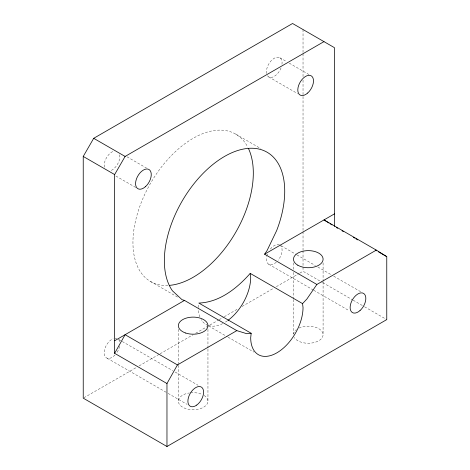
<?xml version="1.0" encoding="UTF-8"?>
<svg xmlns="http://www.w3.org/2000/svg" width="470" height="470" viewBox="0 0 470 470"><rect width="100%" height="100%" fill="white"/><g stroke="black" fill="none" stroke-linecap="round" stroke-linejoin="round"><path stroke-width="0.35" stroke-dasharray="2.35 1.76" d="M198.369 307.515L198.71 304.331M83.871 397.79L136.594 367.352M139.138 365.883L159.465 354.145M160.1 353.781L193.135 334.711M195.673 333.242L218.544 320.041M219.179 319.671L223.626 317.103M224.261 316.739L238.237 308.667M242.05 306.469L273.81 288.128M276.354 286.665L299.22 273.458M299.854 273.094L303.032 271.261L322.062 282.247M279.803 57.698L286.706 61.688M289.22 63.133L310.57 75.464M268.699 76.927L297.586 93.6M235.687 134.097L260.809 148.602M126.988 156.798L146.458 168.037M281.072 245.757L296.294 254.546M296.928 254.916L315.323 265.532M317.861 267.001L331.18 274.692M333.718 276.154L360.995 291.905M322.696 282.611L352.512 299.825M353.146 300.189L363.927 306.416M364.561 306.781L386.763 319.6M115.884 176.027L135.983 187.63M268.699 264.257L313.102 289.89M313.737 290.254L349.257 310.764M150.576 281.518L178.212 297.469M207.922 325.546L206.03 324.453A37.007 21.367 -60 0 1 201.154 319.477M208.551 325.91L227.468 336.831M228.097 337.196L253.953 352.118M118.722 339.457L172.643 370.589M175.181 372.052L198.017 385.241M107.219 358.246L167.479 393.038M168.113 393.408L187.142 404.394M323.09 262.847L323.09 281.178M323.09 281.912L323.09 334.716M303.032 29.545L303.032 52.981M303.032 53.715L303.032 77.156M303.032 80.082L303.032 230.976M303.032 231.704L303.032 250.017M303.032 250.751L303.032 271.261M293.492 262.847L293.492 269.445M293.492 272.377L293.492 298.779M293.492 299.513L293.492 333.982M207.952 329.317L207.952 348.387M207.952 349.122L207.952 401.192M178.347 329.317L178.347 364.52M178.347 365.255L178.347 401.192M167.925 285.466A85.111 49.139 -60 0 1 150.576 183.235A85.111 49.139 -60 0 1 247.784 147.151M118.652 339.628A11.104 6.41 -60 0 1 119.691 341.948M119.592 346.308A11.104 6.41 -60 0 1 116.772 352.77M114.997 354.973A11.104 6.41 -60 0 1 104.234 353.951A11.104 6.41 -60 0 1 113.07 338.711M115.05 338.194A11.104 6.41 -60 0 1 116.819 338.359M119.715 154.759A11.104 6.41 -60 0 1 110.485 170.751M104.322 167.191A11.104 6.41 -60 0 1 114.051 151.046M266.549 73.526A11.104 6.41 -60 0 1 274.251 58.245A11.104 6.41 -60 0 1 281.947 64.637M281.048 67.921A11.104 6.41 -60 0 1 267.454 75.77M279.803 245.029A11.104 6.41 -60 0 1 278.175 260.227M276.284 262.225A11.104 6.41 -60 0 1 266.666 256.673M266.813 256.021A11.104 6.41 -60 0 1 267.454 254.035M270.326 249.059A11.104 6.41 -60 0 1 279.298 244.782M204.15 395.47A14.799 8.548 0 0 1 201.219 408.354A14.799 8.548 0 0 1 179.628 404.664A14.799 8.548 0 0 1 189.322 392.938M190.579 392.773A14.799 8.548 0 0 1 201.853 394.277M298.973 328.072A14.799 8.548 0 0 1 320.81 330.157A14.799 8.548 0 0 1 314.659 342.43A14.799 8.548 0 0 1 294.273 337.46M293.521 334.158A14.799 8.548 0 0 1 296.312 329.693M227.38 320.798A37.007 21.367 -60 0 1 224.531 322.62M222.674 323.619A37.007 21.367 -60 0 1 207.276 325.081M199.944 316.933A37.007 21.367 -60 0 1 198.375 308.226"/><path stroke-width="0.7" d="M302.557 303.608L250.222 273.393C237.039 288.269 219.525 302.357 198.845 303.056L251.174 333.271L250.698 337.73A37.007 21.367 -60 0 0 276.865 352.835A37.007 21.367 -60 0 0 303.032 307.515L302.557 303.608L306.892 299.014L316.862 284.462L376.3 250.111L386.763 256.632L386.763 319.6L166.968 446.5L83.237 398.155L83.237 156.439L93.7 138.315L292.563 23.5L334.434 47.67L334.47 226.434M166.968 446.5L166.968 383.526L114.633 353.317L125.102 334.705L177.437 364.92L236.821 330.633L246.774 333.706L251.174 333.271M166.968 383.526L177.437 364.92M114.633 353.317L114.633 174.57L125.102 156.439L323.965 41.63M316.862 284.462L264.598 254.194L267.089 250.504L276.654 230.594A85.111 49.139 -60 0 0 224.531 156.445A85.111 49.139 -60 0 0 172.414 290.771L181.978 299.643L184.487 300.418L236.821 330.633M114.633 340.75L184.487 300.418M264.598 254.194L334.47 213.874M376.3 250.111L324 219.919L328.93 222.986M336.356 227.527L337.619 228.256M342.031 230.799L343.288 231.528M353.37 237.35L354.633 238.079M355.89 238.807L357.782 239.894M375.424 250.081L376.681 250.81M378.573 251.902L386.763 256.632M93.7 138.315L125.102 156.439M83.237 156.439L114.633 174.57M330.157 223.755L332.002 224.901M250.222 273.393L250.698 277.3A37.007 21.367 -60 0 1 227.95 320.393M248.43 148.45A85.111 49.139 -60 0 1 235.687 232.38A85.111 49.139 -60 0 1 169.37 285.372M145.447 186.684A11.104 6.41 -60 0 0 148.966 169.488A11.104 6.41 -60 0 0 135.836 181.132A11.104 6.41 -60 0 0 145.447 186.684M307.68 93.019A11.104 6.41 -60 0 0 311.199 75.823A11.104 6.41 -60 0 0 298.068 87.473A11.104 6.41 -60 0 0 307.68 93.019M196.748 405.064A11.104 6.41 -60 0 0 201.994 387.55A11.104 6.41 -60 0 0 188.511 397.326A11.104 6.41 -60 0 0 196.748 405.064M360.014 310.564A11.104 6.41 -60 0 0 363.533 293.368A11.104 6.41 -60 0 0 350.397 305.012A11.104 6.41 -60 0 0 360.014 310.564M185.75 333.054A14.799 8.548 0 0 0 207.952 325.651A14.799 8.548 0 0 0 185.75 318.255A14.799 8.548 0 0 0 185.75 333.054M297.821 265.221A14.799 8.548 0 0 0 322.59 261.391A14.799 8.548 0 0 0 304.46 250.921A14.799 8.548 0 0 0 297.821 265.221"/></g></svg>
